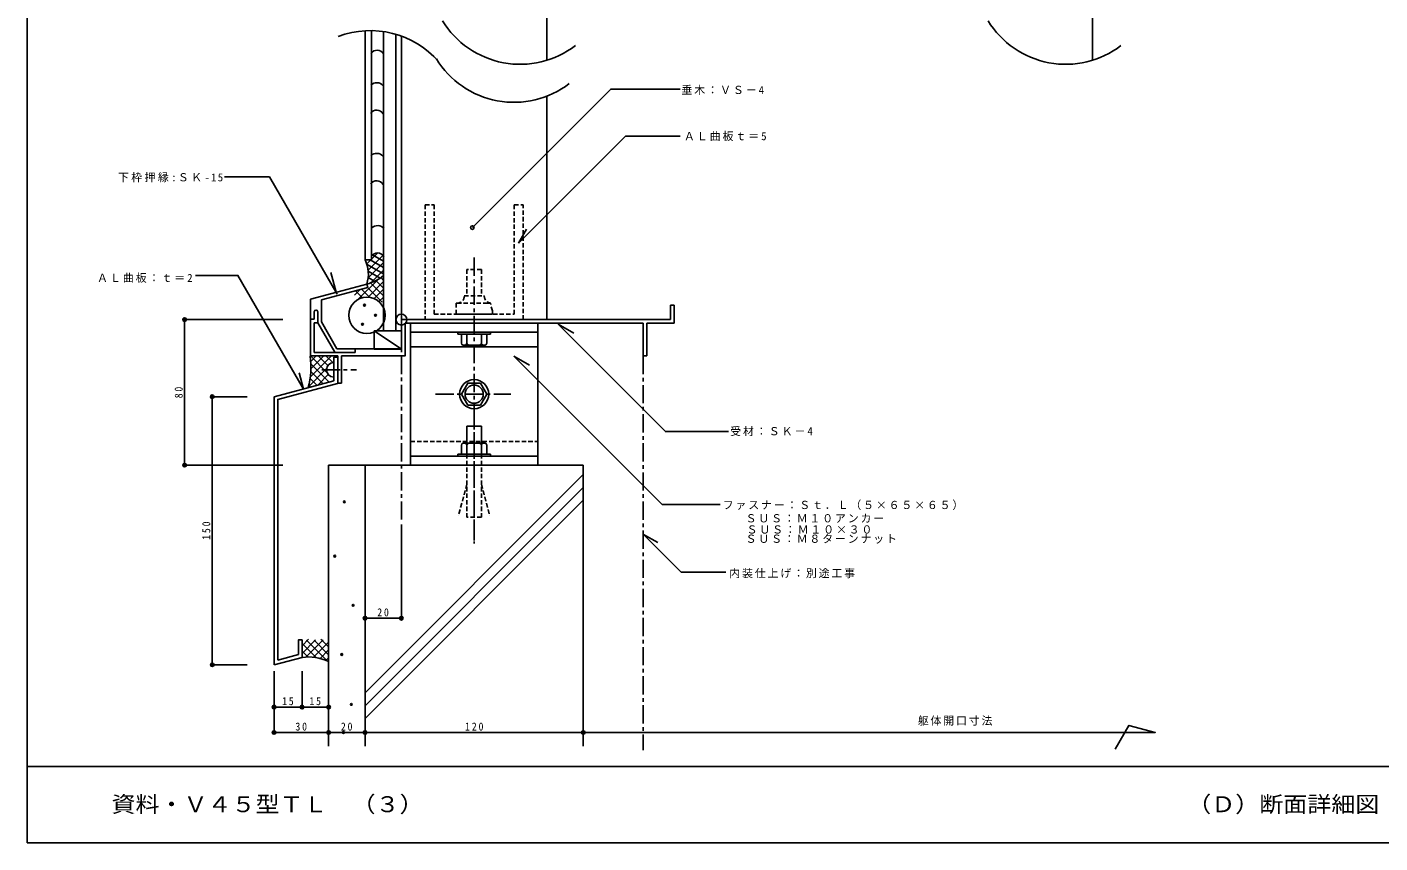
# Model space of a CAD drawing. Units: millimetres at full size, sheet at 1:2. Extents: x -5557 to 568, y -5180 to 402.
# Drawn here: x -550 to 194, y -396 to 52 of the extents above; entities that cross this region are included whole.
import ezdxf
from ezdxf.enums import TextEntityAlignment as Align

# ---------------------------------------------------------------- set-up
doc = ezdxf.new("R2010")
doc.units = ezdxf.units.MM
doc.header["$LTSCALE"] = 2
doc.header["$PDMODE"] = 32
doc.header["$PDSIZE"] = 1
doc.linetypes.add('CHAIN1', pattern=[8, 5, -1, 1, -1])
doc.linetypes.add('DASHED1', pattern=[1.8, 1.2, -0.6])
doc.layers.add('0-0', color=134, linetype='Continuous')
doc.layers.add('1-0', color=5, linetype='Continuous')
doc.styles.add('ＭＳ ゴシック', font='')
doc.styles.get('ＭＳ ゴシック').set_extended_font_data('MS Gothic')

msp = doc.modelspace()

# ---------------------------------------------------------------- linework, layer by layer
at = {"layer": '0-0'}
for p, q in [((-550, 402), (-550, -396)), ((-550, -354), (568, -354)), ((-550, -396), (568, -396))]:
    msp.add_line(p, q, dxfattribs=at)
at = {"layer": '1-0'}
for p, q in [((-264.186, 34.173), (-264.186, 211.177)), ((35.814, 34.173), (35.814, 211.177)), ((-364.186, -75.464), (-364.186, 50.36)), ((-360.686, -75.464), (-360.686, 50.443)), ((-353.986, -114.586), (-353.986, 49.916)), ((-347.186, -114.586), (-347.186, 48.427)), ((-344.186, -108.372), (-344.186, 47.444)), ((-264.186, -108.372), (-264.186, 14.434)), ((-364.186, -75.464), (-360.686, -75.464)), ((-363.231, -88.816), (-362.713, -90.748)), ((-388.141, -97.561), (-362.713, -90.748)), ((-394.141, -108.098), (-394.141, -97.098)), ((-392.141, -108.098), (-392.141, -104.031)), ((-390.141, -110.098), (-390.141, -104.054)), ((-390.141, -110.098), (-390.141, -104.054)), ((-388.141, -109.562), (-388.141, -97.561)), ((-196.186, -108.372), (-196.186, -100.372)), ((-196.186, -100.372), (-194.186, -100.372)), ((-194.186, -110.372), (-194.186, -100.372)), ((-394.141, -108.098), (-392.141, -108.098)), ((-394.141, -128.372), (-394.141, -108.098)), ((-392.141, -110.098), (-390.141, -110.098)), ((-392.141, -126.372), (-392.141, -110.098)), ((-390.141, -110.098), (-380.755, -126.354)), ((-388.141, -109.562), (-379.59, -124.372)), ((-344.186, -108.372), (-344.186, -124.372)), ((-344.186, -108.372), (-196.186, -108.372)), ((-342.186, -110.372), (-211.186, -110.372)), ((-339.186, -110.372), (-339.186, -188.372)), ((-269.186, -110.372), (-269.186, -188.372)), ((-209.186, -110.372), (-209.186, -128.372)), ((-209.186, -110.372), (-194.186, -110.372)), ((-339.186, -115.372), (-269.186, -115.372)), ((-369.686, -126.372), (-392.141, -126.372)), ((-369.686, -126.372), (-380.755, -126.372)), ((-369.686, -124.372), (-379.59, -124.372)), ((-369.686, -124.372), (-369.686, -126.372)), ((-344.186, -124.372), (-369.686, -124.372)), ((-369.686, -124.372), (-369.686, -126.372)), ((-339.186, -123.372), (-269.186, -123.372)), ((-379.186, -128.372), (-394.141, -128.372)), ((-381.338, -128.94), (-381.338, -141.94)), ((-381.338, -128.94), (-379.338, -128.94)), ((-379.186, -128.372), (-379.186, -143.372)), ((-377.186, -128.372), (-377.186, -143.372)), ((-381.338, -141.94), (-414.186, -150.742)), ((-379.186, -143.372), (-377.186, -143.372)), ((-414.186, -150.742), (-414.186, -298.119)), ((-339.186, -183.372), (-269.186, -183.372)), ((-398.822, -294.002), (-398.822, -284.453)), ((-414.186, -298.119), (-398.822, -294.002)), ((-412.186, -295.512), (-400.822, -292.467))]:
    msp.add_line(p, q, dxfattribs=at)
at = {"layer": '1-0', "color": 7}
for p, q in [((-279.873, -66.385), (-221.023, -7.535)), ((-221.023, -7.535), (-190.884, -7.535)), ((-416.725, -29.857), (-441.358, -29.857)), ((-379.441, -94.435), (-416.725, -29.857)), ((-279.873, -66.385), (-275.432, -58.692)), ((-357.204, -71.742), (-363.223, -77.76)), ((-354.328, -73.108), (-362.441, -81.221)), ((-359.98, -72.829), (-353.986, -76.29)), ((-363.277, -77.854), (-353.986, -83.218)), ((-353.986, -77.009), (-362.46, -85.483)), ((-361.417, -75.464), (-354.008, -79.741)), ((-353.986, -81.252), (-360.794, -88.06)), ((-380.078, -93.33), (-382.96, -82.575)), ((-356.995, -86.246), (-368.107, -97.358)), ((-363.083, -88.358), (-362.588, -88.644)), ((-353.986, -87.48), (-362.509, -96.003)), ((-362.434, -85.269), (-358.937, -87.287)), ((-362.378, -81.837), (-355.879, -85.589)), ((-361.118, -88.177), (-353.986, -95.309)), ((-358.149, -86.903), (-353.986, -91.066)), ((-355.484, -85.326), (-353.986, -86.824)), ((-366.847, -91.856), (-369.972, -94.98)), ((-369.466, -92.557), (-365.704, -96.319)), ((-366.12, -91.661), (-363.389, -94.391)), ((-363.389, -94.391), (-361.692, -96.088)), ((-362.774, -90.764), (-354.706, -98.831)), ((-353.986, -91.722), (-359.098, -96.835)), ((-353.986, -95.965), (-356.513, -98.492)), ((-355.149, -94.146), (-353.986, -95.309)), ((-257.962, -110.898), (-249.302, -115.898)), ((-359.144, -114.586), (-344.144, -124.586)), ((-313.186, -116.372), (-313.186, -115.372)), ((-313.186, -115.372), (-295.186, -115.372)), ((-311.186, -121.372), (-311.186, -116.372)), ((-308.186, -122.372), (-308.186, -116.372)), ((-300.186, -122.372), (-300.186, -116.372)), ((-297.186, -121.372), (-297.186, -116.372)), ((-309.186, -122.372), (-310.186, -122.372)), ((-298.186, -122.372), (-309.186, -122.372)), ((-307.186, -122.372), (-301.186, -122.372)), ((-299.186, -122.372), (-298.186, -122.372)), ((-382.702, -128.475), (-394.331, -140.104)), ((-391.187, -128.475), (-394.033, -131.321)), ((-393.984, -128.475), (-385.086, -137.374)), ((-393.969, -132.733), (-384.1, -142.601)), ((-386.945, -128.475), (-393.968, -135.498)), ((-389.741, -128.475), (-384.582, -133.635)), ((-385.499, -128.475), (-381.952, -132.022)), ((-282.314, -128.401), (-200.8, -209.914)), ((-282.314, -128.401), (-273.653, -133.401)), ((-397.983, -146.664), (-400.379, -137.722)), ((-385.28, -135.296), (-395.309, -145.325)), ((-394.421, -140.766), (-390.73, -144.457)), ((-394.031, -136.914), (-387.384, -143.56)), ((-384.349, -138.608), (-390.004, -144.262)), ((-395.08, -144.35), (-394.076, -145.354)), ((-308.186, -166.872), (-308.186, -182.372)), ((-300.186, -166.872), (-308.186, -166.872)), ((-300.186, -166.872), (-300.186, -182.372)), ((-311.186, -177.372), (-311.186, -182.372)), ((-309.186, -176.372), (-310.186, -176.372)), ((-310.186, -176.372), (-299.186, -176.372)), ((-301.186, -176.372), (-307.186, -176.372)), ((-299.186, -176.372), (-298.186, -176.372)), ((-297.186, -177.372), (-297.186, -182.372)), ((-295.186, -182.372), (-313.186, -182.372)), ((-295.186, -182.372), (-295.186, -183.372)), ((-244.186, -193.536), (-364.186, -313.536)), ((-244.186, -200.607), (-364.186, -320.607)), ((-244.186, -207.678), (-364.186, -327.678)), ((-200.8, -209.914), (-168.928, -209.914)), ((-211.017, -226.485), (-203.248, -230.969)), ((-395.166, -283.948), (-398.822, -287.605)), ((-391.382, -284.407), (-398.822, -291.847)), ((-398.822, -286.395), (-391.092, -294.125)), ((-387.14, -284.408), (-396.521, -293.789)), ((-396.354, -284.621), (-384.977, -295.998)), ((-384.186, -285.696), (-392.423, -293.933)), ((-392.19, -284.542), (-384.186, -292.546)), ((-384.186, -289.939), (-388.86, -294.613)), ((-388.537, -283.952), (-384.186, -288.303)), ((-398.822, -290.638), (-395.696, -293.764)), ((-384.186, -294.182), (-385.692, -295.688))]:
    msp.add_line(p, q, dxfattribs=at)
at = {"layer": '1-0', "linetype": 'DASHED1'}
for p, q in [((-331.186, -45.372), (-331.186, -108.372)), ((-282.186, -45.372), (-277.186, -45.372)), ((-282.186, -105.372), (-282.186, -45.372)), ((-277.186, -108.372), (-277.186, -45.372)), ((-326.186, -105.372), (-282.186, -105.372)), ((-339.186, -175.372), (-269.186, -175.372))]:
    msp.add_line(p, q, dxfattribs=at)
at = {"layer": '1-0', "color": 7, "linetype": 'CHAIN1'}
for p, q in [((-304.186, -74.272), (-304.186, -231.523)), ((-344.186, -96.28), (-344.186, -218.429)), ((-387.933, -135.975), (-368.828, -135.975)), ((-325.421, -149.372), (-284.068, -149.372))]:
    msp.add_line(p, q, dxfattribs=at)
at = {"layer": '1-0', "color": 7, "linetype": 'DASHED1'}
for p, q in [((-300.117, -80.872), (-300.117, -95.372)), ((-309.617, -95.372), (-298.617, -95.372)), ((-314.117, -99.372), (-314.117, -105.372)), ((-313.617, -99.372), (-314.117, -99.372)), ((-313.617, -99.372), (-295.251, -99.372)), ((-296.617, -99.372), (-295.251, -99.372)), ((-294.117, -103.602), (-295.265, -99.319)), ((-294.117, -103.602), (-294.117, -105.372)), ((-314.117, -105.372), (-294.117, -105.372)), ((-308.186, -182.372), (-308.186, -216.872)), ((-300.186, -182.372), (-300.186, -216.872)), ((-308.186, -198.872), (-312.845, -216.259)), ((-300.186, -198.872), (-295.527, -216.259)), ((-300.186, -216.872), (-308.186, -216.872))]:
    msp.add_line(p, q, dxfattribs=at)
at = {"layer": '1-0', "color": 4}
for p, q in [((-463.395, -188.372), (-463.395, -108.372)), ((-463.395, -108.372), (-409.395, -108.372)), ((-448.203, -298.119), (-448.203, -150.742)), ((-448.203, -150.742), (-429.068, -150.742)), ((-463.395, -188.372), (-409.395, -188.372)), ((-364.186, -272.512), (-364.186, -221.023)), ((-344.186, -272.512), (-344.186, -221.023)), ((-364.186, -272.512), (-344.186, -272.512)), ((-384.186, -335.302), (-384.186, -296.372)), ((-384.186, -335.302), (-384.186, -296.372)), ((-364.186, -335.302), (-364.186, -296.372)), ((-244.186, -335.302), (-244.186, -296.372)), ((-448.203, -298.119), (-429.068, -298.119)), ((-414.186, -335.302), (-414.186, -301.526)), ((-414.186, -321.34), (-414.186, -301.526)), ((-414.186, -321.34), (-414.186, -301.526)), ((-398.822, -321.34), (-398.822, -301.526)), ((-384.186, -335.302), (-384.186, -301.526)), ((-384.186, -321.34), (-384.186, -301.526)), ((-414.186, -321.34), (-399.822, -321.34)), ((-414.186, -321.34), (-398.822, -321.34)), ((-398.822, -321.34), (-384.186, -321.34)), ((-414.186, -335.302), (-384.186, -335.302)), ((-384.186, -335.302), (-364.186, -335.302)), ((-364.186, -335.302), (-244.186, -335.302))]:
    msp.add_line(p, q, dxfattribs=at)
at = {"layer": '1-0', "color": 1, "linetype": 'CHAIN1'}
msp.add_line((-211.186, -128.372), (-211.186, -344.925), dxfattribs=at)
at = {"layer": '1-0', "color": 4, "linetype": 'CHAIN1'}
msp.add_line((-304.186, -158.825), (-304.186, -229.793), dxfattribs=at)
at = {"layer": '1-0', "color": 1}
for p, q in [((-384.186, -188.372), (-384.186, -342.837)), ((-364.186, -188.372), (-384.186, -188.372)), ((-364.186, -188.372), (-364.186, -342.837)), ((-364.186, -188.372), (-244.186, -188.372)), ((-244.186, -188.372), (-244.186, -342.837))]:
    msp.add_line(p, q, dxfattribs=at)
at = {"layer": '1-0', "color": 7}
for points in [[(-305.163, -57.767), (-229.059, 18.336), (-190.884, 18.336)], [(-397.983, -146.664), (-434.089, -84.126), (-457.339, -84.126)], [(-257.962, -110.898), (-198.975, -169.885), (-164.362, -169.885)], [(-313.186, -116.372), (-295.186, -116.372), (-295.186, -115.372)], [(-313.186, -182.372), (-313.186, -183.372), (-295.186, -183.372)], [(-211.017, -226.485), (-190.354, -247.147), (-165.744, -247.147)]]:
    msp.add_lwpolyline(points, dxfattribs=at)
at = {"layer": '1-0', "linetype": 'DASHED1'}
msp.add_lwpolyline([(-331.186, -45.372), (-326.186, -45.372), (-326.186, -105.372)], dxfattribs=at)
at = {"layer": '1-0', "color": 7, "linetype": 'DASHED1'}
msp.add_lwpolyline([(-300.117, -80.872), (-308.117, -80.872), (-308.117, -95.372)], dxfattribs=at)
at = {"layer": '1-0'}
for points in [[(-394.141, -97.098), (-379.759, -93.245), (-363.231, -88.816)], [(-394.141, -108.098), (-392.141, -108.098), (-392.141, -104.031)], [(-342.186, -110.372), (-342.186, -128.372), (-377.186, -128.372)], [(-211.186, -110.372), (-211.186, -128.372), (-209.186, -128.372)], [(-379.338, -143.475), (-412.186, -152.277), (-412.186, -295.512)], [(-400.822, -292.467), (-400.822, -284.453), (-398.822, -284.453)]]:
    msp.add_lwpolyline(points, dxfattribs=at)
at = {"layer": '1-0', "color": 7}
for points in [[(-359.144, -124.586), (-344.144, -124.586), (-344.144, -114.586), (-359.144, -114.586)], [(-307.686, -155.434), (-300.686, -155.434), (-297.186, -149.372), (-300.686, -143.31), (-307.686, -143.31), (-311.186, -149.372)]]:
    msp.add_lwpolyline(points, close=True, dxfattribs=at)
at = {"layer": '1-0', "color": 4}
msp.add_lwpolyline([(-244.186, -335.302), (70.326, -335.302), (55.837, -331.42), (48.337, -344.41)], dxfattribs=at)
at = {"layer": '1-0', "color": 7}
for centre, radius in [((-305.163, -57.767), 1), ((-363.136, -105.983), 10), ((-304.186, -149.372), 8), ((-304.186, -149.372), 5)]:
    msp.add_circle(centre, radius, dxfattribs=at)
at = {"layer": '1-0'}
for centre in [(-463.395, -108.372), (-448.203, -150.742), (-463.395, -188.372), (-364.186, -272.512), (-344.186, -272.512), (-448.203, -298.119), (-414.186, -321.34), (-398.822, -321.34), (-384.186, -321.34), (-414.186, -335.302), (-384.186, -335.302), (-364.186, -335.302), (-244.186, -335.302)]:
    msp.add_circle(centre, 1, dxfattribs=at)
at = {"layer": '1-0', "color": 1}
msp.add_circle((-344.186, -108.372), 3, dxfattribs=at)
at = {"layer": '1-0', "color": 7}
for centre, radius, start, end in [((-278.94, 81.947), 50, 211.39718, 307.46341), ((21.06, 81.947), 50, 211.39718, 307.46341), ((-361.25, 0.446), 50, 41.30993, 110.64728), ((-357.499, 35.805), 3.909, 28.06234, 148.11935), ((-282.282, 61.044), 50, 211.39718, 307.46341), ((-357.703, 17.203), 4.612, 39.85064, 134.42455), ((-357.725, 2.865), 3.909, 28.06234, 148.11935), ((-357.703, -21.603), 4.612, 39.85064, 134.42455), ((-357.725, -35.941), 3.909, 28.06234, 148.11935), ((-357.252, -61.311), 4.612, 39.85064, 134.42455), ((-357.273, -75.65), 3.909, 28.06234, 148.11935), ((-310.186, -121.372), 1, 180, 270), ((-309.186, -121.372), 1, 270, 0), ((-307.186, -121.372), 1, 180, 270), ((-301.186, -121.372), 1, 270, 0), ((-299.186, -121.372), 1, 180, 270), ((-298.186, -121.372), 1, 270, 0), ((-310.186, -177.372), 1, 90, 180), ((-309.186, -177.372), 1, 0, 90), ((-307.186, -177.372), 1, 90, 180), ((-301.186, -177.372), 1, 0, 90), ((-299.186, -177.372), 1, 90, 180), ((-298.186, -177.372), 1, 0, 90)]:
    msp.add_arc(centre, radius, start, end, dxfattribs=at)
at = {"layer": '1-0'}
for centre, radius, start, end in [((-379.589, -83.276), 17.271, 341.28932, 26.89351), ((-369.256, -65.101), 24.468, 284.25388, 308.61249), ((-391.14, -104.109), 1, 359.18694, 175.55992), ((-391.14, -104.109), 1, 359.18694, 175.55992), ((-440.616, -134.136), 46.668, 345.63983, 6.96682), ((-381.338, -135.975), 4, 90, 270), ((-395.354, -318.958), 25.196, 63.68965, 97.91178)]:
    msp.add_arc(centre, radius, start, end, dxfattribs=at)
at = {"layer": '1-0', "color": 7, "linetype": 'DASHED1'}
for centre, start, end in [((-313.617, -95.372), 270, 0), ((-294.617, -95.372), 180, 260.68179)]:
    msp.add_arc(centre, 4, start, end, dxfattribs=at)
at = {"layer": '1-0', "color": 7}
for p in [(-364.466, -100.472), (-365.568, -110.939), (-358.406, -105.981)]:
    msp.add_point(p, dxfattribs=at)
at = {"layer": '1-0', "color": 4}
for p in [(-463.395, -108.372), (-448.203, -150.742), (-463.395, -188.372), (-364.186, -272.512), (-344.186, -272.512), (-448.203, -298.119), (-414.186, -321.34), (-398.822, -321.34), (-384.186, -321.34), (-414.186, -335.302), (-384.186, -335.302), (-364.186, -335.302), (-244.186, -335.302)]:
    msp.add_point(p, dxfattribs=at)
at = {"layer": '1-0', "color": 1}
for p in [(-375.547, -208.553), (-380.847, -238.429), (-370.728, -265.415), (-376.992, -292.4), (-371.692, -319.867), (-376.029, -335.288)]:
    msp.add_point(p, dxfattribs=at)

# ---------------------------------------------------------------- texts
at = {"layer": '1-0', "color": 3, "style": 'ＭＳ ゴシック', "width": 1.1}
for s, p in [('資料・Ｖ４５型ＴＬ\u3000（３）', (-503.581, -381.767)), ('（Ｄ）断面詳細図', (87.907, -381.767))]:
    msp.add_text(s, height=8.798, dxfattribs=at).set_placement(p, align=Align.BOTTOM_LEFT)
at = {"layer": '1-0', "color": 7, "char_height": 4.399, "attachment_point": 7, "style": 'ＭＳ ゴシック'}
for s, insert in [('\\T1.18;垂木：ＶＳ－4', (-190.228, 15.126)), ('\\T1.18;ＡＬ曲板ｔ＝5', (-188.842, -10.283)), ('\\T1.22;下枠押縁:ＳＫ-15', (-500.034, -32.883)), ('\\T1.18;ＡＬ曲板：ｔ＝2', (-511.53, -88.149)), ('\\T1.18;受材：ＳＫ－4', (-163.434, -172.434)), ('\\T1.17;ファスナー：Ｓｔ．Ｌ（５×６５×６５）', (-167.53, -213.087)), ('\\T1.17;ＳＵＳ：Ｍ１０アンカー', (-154.93, -220.047)), ('\\T1.17;ＳＵＳ：Ｍ１０×３０', (-154.384, -226.054)), ('\\T1.17;ＳＵＳ：Ｍ８ターンナット', (-154.93, -231.515)), ('\\T1.17;内装仕上げ：別途工事', (-163.896, -250.507)), ('\\T1.36;\\W0.9;20', (-357.436, -271.512)), ('\\T1.36;\\W0.9;15', (-409.754, -320.34)), ('\\T1.36;\\W0.9;15', (-394.754, -320.34)), ('\\T1.17;躯体開口寸法', (-60.279, -331.535)), ('\\T1.36;\\W0.9;30', (-402.436, -334.302)), ('\\T1.36;\\W0.9;20', (-377.436, -334.302)), ('\\T1.38;\\W0.9;120', (-309.186, -334.302))]:
    msp.add_mtext(s, dxfattribs=dict(at, insert=insert))
at = {"layer": '1-0', "color": 7, "char_height": 4.399, "attachment_point": 7, "rotation": 90, "style": 'ＭＳ ゴシック'}
for s, insert in [('\\T1.36;\\W0.9;80', (-464.395, -151.622)), ('\\T1.38;\\W0.9;150', (-449.203, -229.43))]:
    msp.add_mtext(s, dxfattribs=dict(at, insert=insert))

doc.saveas('drawing.dxf')
